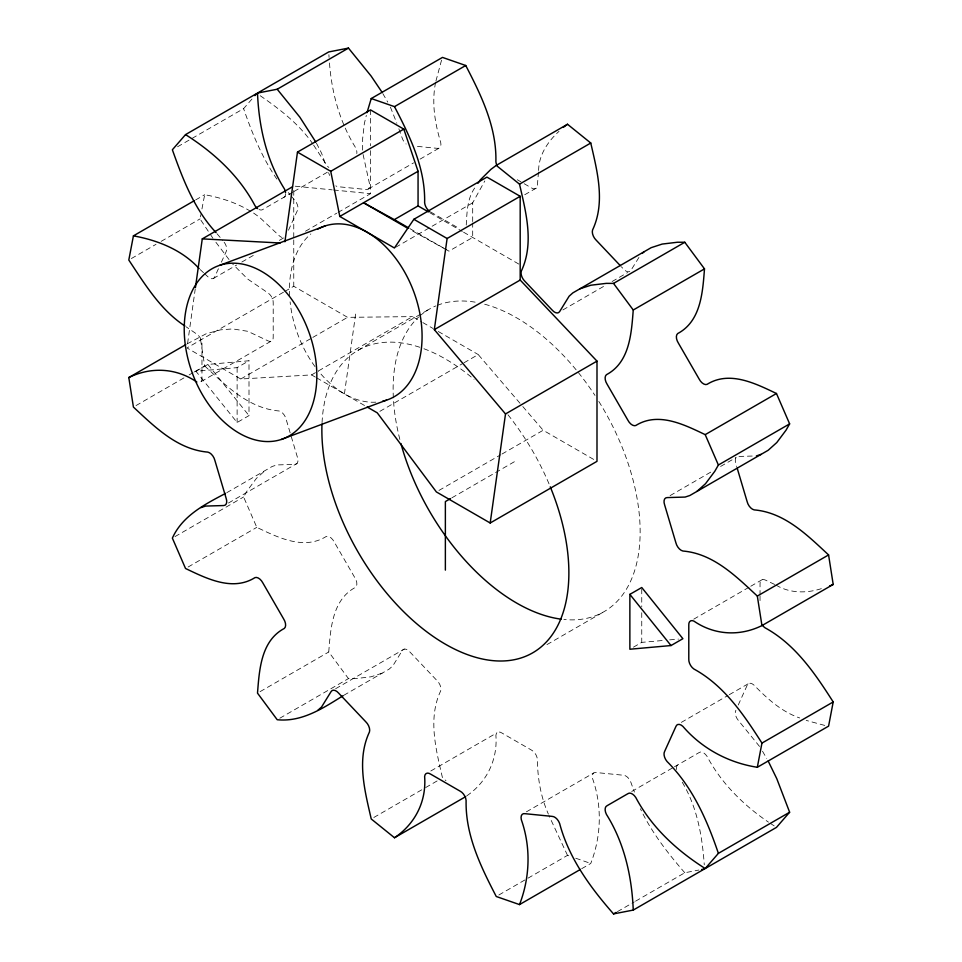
<?xml version="1.0" encoding="UTF-8"?>
<svg xmlns="http://www.w3.org/2000/svg" width="962" height="962" viewBox="0 0 962 962"><rect width="100%" height="100%" fill="white"/><g stroke="black" fill="none" stroke-linecap="round" stroke-linejoin="round"><path stroke-width="0.72" stroke-dasharray="4.81 3.61" d="M362.65 150.12L362.65 138.588L364.345 123.533L366.33 115.38M382.082 673.196L371.079 676.791L355.687 678.631L348.472 678.595L328.751 651.995C330.591 628.739 332.191 599.723 355.555 587.301A7.912 4.569 60 0 0 354.906 577.813L334.115 541.798A7.912 4.569 60 0 0 326.226 536.483C303.776 550.505 277.85 537.385 256.794 527.356L243.614 496.981L247.198 490.716L256.481 478.306L265.103 470.574M466.245 225.072C467.027 211.868 467.159 197.583 475.709 186.616M538.492 171.982L537.373 185.438A7.912 4.569 60 0 1 531.325 187.843L517.267 179.726M538.612 170.49C538.72 155.135 547.943 141.318 559.006 131.361M435.594 82.395C431.541 102.537 434.812 122.871 440.68 142.292A7.912 4.569 60 0 1 437.061 148.316L414.177 146.056M187.578 343.506L195.238 288.973M344.42 393.879L355.772 313.059M212.927 238.251L200.048 218.903L200.866 214.634M201.948 208.946L204.678 194.721C220.959 197.631 236.989 202.922 251.13 211.628M435.93 81.036L441.63 59.848M581.697 868.686L590.764 863.455C601.274 836.351 602.272 806.084 592.568 778.571A7.912 4.569 60 0 1 596.199 772.546L623.364 775.24A7.912 4.569 60 0 1 630.892 782.371L634.403 792.087M218.41 268.747L214.863 276.611A7.912 4.569 60 0 1 207.828 276.731L204.581 273.689M221.38 262.205L226.118 251.731A7.912 4.569 60 0 0 223.701 241.642M288.48 230.231L297.366 210.594A7.912 4.569 60 0 0 294.961 200.505L291.149 195.995M738.251 705.026L747.137 685.389A7.912 4.569 60 0 1 754.172 685.269C767.315 698.725 781.589 711.724 799.711 717.965M472.691 221.573L472.691 202.814L484.8 180.964M638.936 257.419L630.892 270.442A7.912 4.569 60 0 1 623.364 268.879L621.344 266.751M177.549 146.777L243.614 108.634L253.03 97.811M466.798 795.827C486.772 782.262 497.799 759.571 495.887 735.425A7.912 4.569 60 0 1 501.923 733.02L531.325 749.999A7.912 4.569 60 0 1 537.373 759.379C537.578 778.186 540.74 796.849 548.376 814.117M195.611 199.952L204.678 194.721M131.385 258.537L156 244.336M161.183 241.342L200.048 218.903M292.713 192.208L262.854 209.451A7.912 4.569 60 0 1 258.55 209.247M294.011 191.462L327.693 172.018M213.299 278.511L236.616 265.055M241.799 262.061L256.048 253.836M279.365 240.368L284.548 237.373M368.242 189.057L413.588 162.879M420.057 159.139L439.502 147.92M305.495 231.217L336.724 213.191M338.023 212.446L370.55 193.663L370.55 147.306M187.097 343.891L206.108 333.79L220.587 329.834L232.756 328.92L247.763 331.301L268.097 340.897A7.912 4.569 60 0 0 273.208 336.88L273.208 302.922A7.912 4.569 60 0 0 268.097 292.989L247.763 279.1L232.756 264.153M283.465 292.207L186.953 347.931L240.777 379.004L311.556 374.903L412.506 316.618L421.524 321.825M284.752 291.474L293.759 286.267L347.571 317.34L412.506 316.618M395.671 247.27L472.691 202.814M136.015 405.579L183.946 377.898M189.129 374.915L193.013 372.667M194.312 371.921L204.678 365.933L200.048 336.411M195.983 371.296L207.864 364.442L249.002 360.762L249.002 415.62L237.121 422.474L195.983 371.296L237.121 367.628L249.002 360.762M270.827 341.342L199.579 382.479A7.912 4.569 60 0 0 201.96 378.018L201.96 344.059A7.912 4.569 60 0 0 196.849 334.139L186.075 326.779M524.735 194.745L536.387 188.011M240.777 379.004L311.544 338.143M312.83 337.397L347.571 317.34M358.044 350.3L429.292 309.163M226.816 492.664L272.162 466.486L276.876 464.935L294.961 464.405A7.912 4.569 60 0 0 297.366 457.094L290.692 434.656M379.858 411.351L462.698 363.528M463.997 362.782L478.234 354.557L521.849 405.411M228.439 503.03L297.102 463.383M562.878 309.932L605.627 285.257M612.109 281.517L627.657 272.535M174.952 536.628L243.614 496.981M188.131 567.003L256.794 527.356M438.949 490.44L500.709 454.785M501.996 454.04L543.169 430.267L594.42 459.86M451.851 497.835L516.63 460.425M260.089 691.642L328.751 651.995M279.81 718.229L348.472 678.595M335.642 688.708L404.305 649.073M670.081 495.622L712.83 470.935M720.61 466.45L736.158 457.479M343.807 695.298L389.153 669.119L392.857 665.812L402.356 650.42A7.912 4.569 60 0 1 409.896 651.983L437.061 680.663A7.912 4.569 60 0 1 440.68 690.884C427.669 718.59 436.039 749.626 442.484 777.837L445.971 780.651M546.957 644.6L603.956 611.7M633.429 647.173L641.75 642.375L663.78 640.403M430.796 770.995L496.861 732.852M693.758 619.167L749.47 587M750.769 586.255L762.421 579.521M373.821 817.484L424.35 788.311M425.649 787.565L438.6 780.086M526.394 811.844L593.758 772.943M681.337 722.378L727.981 695.454M729.268 694.708L748.701 683.489M631.709 791.486L673.232 767.508M674.47 766.798L699.146 752.549A7.912 4.569 60 0 1 707.022 756.336C721.38 783.308 743.361 805.05 768.434 822.125M498.845 895.009L567.508 855.362L570.25 856.312M617.424 911.651L634.259 901.935M635.557 901.19L684.788 872.762L698.869 870.033M821.356 588.648C806.601 593.47 789.537 593.35 775.997 585.076M669.66 639.874L678.475 639.093M752.212 456.048L738.299 456.457A7.912 4.569 60 0 0 735.882 463.768L736.724 466.582M295.226 186.195L332.155 189.863M333.634 190.007L370.55 193.663M824.771 725.432L806.18 720.406M575.721 858.212L590.764 863.455M774.65 584.439L765.151 579.966A7.912 4.569 60 0 0 760.04 583.982L760.04 594.324M446.368 249.759L410.377 229.774M430.675 212.001L458.802 228.247M429.761 212.674L462.277 231.445M463.576 232.191L520.189 264.875M409.908 228.631L443.735 248.16M445.033 248.905L448.929 251.166L472.691 237.446L472.691 223.016M422.823 322.571L433.128 328.523M438.287 331.493L478.234 354.557M311.556 374.903L315.344 377.092M316.606 377.825L365.897 406.289M260.233 95.731C279.81 109.211 299.302 124.194 312.878 143.987M770.718 823.628L774.169 825.877M253.619 213.071L259.572 217.328L279.088 235.594A7.912 4.569 60 0 0 281.974 237.422M200.24 269.625L203.499 272.679M204.678 365.933C225.89 385.63 248.581 408.393 279.088 410.978A7.912 4.569 60 0 1 286.111 419.228L290.284 433.249M684.788 872.762C667.748 853.15 651.563 832.334 640.403 808.741M522.811 406.541L543.169 430.267M288.299 192.616L290.199 194.865M217.039 233.754L222.751 240.512M229.016 259.548L213.768 239.466M207.864 364.442L249.002 415.62M759.523 746.44L738.299 720.358A7.912 4.569 60 0 1 735.882 710.269M276.876 179.088C262.025 157.624 252.092 133.201 243.614 108.634M313.66 145.19L326.226 164.526A7.912 4.569 60 0 0 328.848 167.46M382.792 93.542L387.734 102.104M762.505 751.214L766.738 758.561M316.486 143.242L321.597 153.259L326.106 165.753M567.508 855.362L548.905 815.499M682.262 782.262C697.185 807.118 702.308 836.303 704.268 864.826M390.38 107.071L396.849 123.232M398.857 128.776L402.356 138.492A7.912 4.569 60 0 0 406.108 143.999M328.607 172.691L329.605 175.469M329.473 62.987C331.71 92.749 339.706 122.078 355.555 147.583A7.912 4.569 60 0 1 356.806 153.583M363.083 154.485L369.432 183.429A7.912 4.569 60 0 1 365.8 189.454L338.636 186.76A7.912 4.569 60 0 1 335.81 185.846M328.908 54.666L329.064 57.407M760.04 595.803L760.04 603.186M641.75 588.997L641.75 606.794M641.75 612.722L641.75 642.375M370.55 109.921L370.55 145.815M293.759 190.536L293.759 238.408M293.759 239.899L293.759 286.267M237.121 367.628L237.121 422.474M375.865 402.164A92.376 61.784 69.5 0 1 318.482 371.116M314.971 366.558A92.376 61.784 69.5 0 1 290.115 301.876M289.646 296.116A92.376 61.784 69.5 0 1 310.858 233.934M285.63 193.615A7.912 4.569 60 0 1 283.646 197.438M322.054 422.595A174.663 100.842 60 0 1 422.607 348.256M423.929 348.737A174.663 100.842 60 0 1 473.989 379.353M507.996 414.802A174.663 100.842 60 0 1 549.723 485.521M676.454 769.54A7.912 4.569 60 0 1 678.354 764.562M598.821 401.431A174.663 100.842 60 0 1 563.888 619.48M399.855 439.442A174.663 100.842 60 0 1 393.422 399.35M393.35 397.859A174.663 100.842 60 0 1 418.638 317.039M419.745 316.041A174.663 100.842 60 0 1 435.87 305.904M437.241 305.351A174.663 100.842 60 0 1 477.621 302.597M484.656 304.22A174.663 100.842 60 0 1 576.503 370.274M578.378 372.583A174.663 100.842 60 0 1 594.973 395.418"/><path stroke-width="1.44" d="M284.884 241.775L297.474 152.116L330.736 171.308L339.802 216.45L394.42 247.992L413.864 219.3L486.94 177.116L520.189 196.308L520.189 280.05L596.993 361.123L596.993 461.339L490.187 523.003L436.375 491.931L377.272 412.854L367.171 407.01M579.918 288.804L590.921 285.209L606.313 283.369L613.528 283.405L633.249 310.005C631.409 333.261 629.809 362.277 606.445 374.699A7.912 4.569 60 0 0 607.094 384.187L627.885 420.202A7.912 4.569 60 0 0 635.774 425.517C658.224 411.495 684.15 424.615 705.206 434.644L718.386 465.019L714.802 471.284L705.519 483.694L696.897 491.426M477.994 183.249L480.291 179.882L490.957 169.336L496.26 165.392L519.516 184.163C525.961 212.374 534.331 243.41 521.32 271.116A7.912 4.569 60 0 0 524.939 281.337L552.104 310.017A7.912 4.569 60 0 0 559.643 311.58L569.143 296.188L572.847 292.881L651.166 247.667L662.181 244.071L677.573 242.232L684.788 242.268L704.497 268.867C702.657 292.123 701.057 321.14 677.693 333.561A7.912 4.569 60 0 0 678.354 343.049L699.146 379.064A7.912 4.569 60 0 0 707.022 384.379C729.473 370.346 755.398 383.477 776.466 393.506L789.634 423.881L786.062 430.146L776.779 442.556L768.157 450.288L689.838 495.514L685.124 497.065L667.039 497.594A7.912 4.569 60 0 0 664.634 504.906L675.889 542.772A7.912 4.569 60 0 0 682.912 551.022C713.419 553.607 736.11 576.37 757.322 596.067L761.952 625.589C739.694 636.543 714.513 635.209 693.903 621.103A7.912 4.569 60 0 0 688.792 625.12L688.792 659.078A7.912 4.569 60 0 0 693.903 669.011C724.158 685.545 743.866 714.778 761.952 743.097L757.322 767.279C728.607 762.83 701.899 748.568 682.912 726.406A7.912 4.569 60 0 0 675.889 726.526L664.634 751.406A7.912 4.569 60 0 0 667.039 761.495C692.424 786.736 707.082 819.973 718.386 853.366L705.206 868.53C676.935 850.636 651.587 827.356 635.774 797.474A7.912 4.569 60 0 0 627.885 793.686L607.094 805.699A7.912 4.569 60 0 0 606.445 814.417C624.41 843.049 631.89 876.647 633.249 910.076L613.528 913.9C590.259 887.421 568.807 858.104 559.643 823.508A7.912 4.569 60 0 0 552.104 816.377L524.939 813.684A7.912 4.569 60 0 0 521.32 819.708C531.024 847.221 530.014 877.488 519.516 904.593L496.26 896.5C480.772 866.678 465.307 834.992 466.113 800.516A7.912 4.569 60 0 0 460.077 791.137L430.675 774.157A7.912 4.569 60 0 0 424.627 776.562C426.539 801.466 415.103 823.941 394.492 837.746L371.236 818.975C364.79 790.764 356.409 759.727 369.432 732.022A7.912 4.569 60 0 0 365.8 721.813L338.636 693.121A7.912 4.569 60 0 0 331.108 691.558L321.597 706.95L317.893 710.257M195.442 287.506L202.273 238.877L292.46 186.796M490.187 523.003L505.507 413.949L434.319 329.629L447.114 238.504L520.189 196.308M194.312 200.697L133.417 235.858L128.8 260.041C144.709 283.91 160.353 309.944 184.884 325.962M762.421 625.168A7.912 4.569 60 0 0 765.151 627.861C795.406 644.408 815.127 673.64 833.2 701.959L828.583 726.142L757.322 767.279M367.003 112.662L371.236 98.545L442.484 57.407L465.74 65.5C481.228 95.322 496.693 127.008 495.887 161.484A7.912 4.569 60 0 0 496.861 165.199M254.906 95.647L256.794 93.47L185.534 134.608L172.366 149.771C182.84 179.16 194.384 209.512 216.089 232.624M768.157 761.002L776.779 778.691L789.634 812.229L776.466 827.392L705.206 868.53M642.255 253.391L644.107 251.743M563.275 127.405L567.508 124.254L590.764 143.025C597.21 171.236 605.591 202.273 592.568 229.978A7.912 4.569 60 0 0 596.199 240.187L620.346 265.692M285.546 192.46A7.912 4.569 60 0 0 284.307 188.72C266.342 160.089 258.862 126.491 257.503 93.061L328.751 51.924L348.472 48.1L371.079 75.998L382.082 92.316M257.503 93.061L277.212 89.238L348.472 48.1M297.474 152.116L370.55 109.921L403.812 129.112L418.061 171.272L418.061 205.916L394.312 219.625L363.552 202.741L407.768 228.271M371.236 98.545L394.492 106.638L465.74 65.5M330.736 171.308L403.812 129.112M339.802 216.45L418.061 171.272M200.914 507.623L205.615 506.072L223.701 505.543A7.912 4.569 60 0 0 226.118 498.232L214.863 460.365A7.912 4.569 60 0 0 207.828 452.116C177.321 449.531 154.629 426.767 133.417 407.07L128.8 377.549L185.798 344.637M496.26 165.392L567.508 124.254M519.516 184.163L590.764 143.025M434.319 329.629L520.189 280.05M225.517 493.422C204.858 504.328 182.479 515.668 172.366 538.119L185.534 568.494C206.602 578.523 232.527 591.654 254.978 577.621A7.912 4.569 60 0 1 262.854 582.936L283.646 618.951A7.912 4.569 60 0 1 284.307 628.439C260.942 640.86 259.343 669.877 257.503 693.133L277.212 719.732C302.02 722.246 323.172 708.128 343.218 695.634M613.528 283.405L684.788 242.268M633.249 310.005L704.497 268.867M505.507 413.949L596.993 361.123M450.553 498.581L445.37 501.575L445.37 570.129M705.206 434.644L776.466 393.506M718.386 465.019L789.634 423.881M629.869 594.372L641.75 587.517L682.888 638.696L671.007 645.55L629.869 649.23L629.869 594.372L671.007 645.55M757.322 596.067L828.583 554.93C807.371 535.233 784.679 512.469 754.172 509.884A7.912 4.569 60 0 1 747.137 501.635L737.132 467.977M394.492 837.746L465.74 796.608M761.952 625.589L833.2 584.451L828.583 554.93M761.952 743.097L833.2 701.959M519.516 904.593L580.399 869.432M613.528 913.9L616.125 912.409M718.386 853.366L789.634 812.229M633.249 910.076L704.497 868.939L701.683 869.48M128.8 377.549C151.058 366.606 176.238 367.929 196.849 382.034M829.569 586.026L833.2 584.451M219.757 265.308L325.012 225.974M281.277 439.466A92.376 61.784 69.5 0 0 286.003 292.135A92.376 61.784 69.5 0 0 184.283 325.541A92.376 61.784 69.5 0 0 281.277 439.466L386.532 400.132M756.385 455.928L761.086 454.377M202.273 238.877L280.183 243.001M133.417 235.858C157.756 240.235 182.203 249.964 199.158 268.614M418.061 205.916L428.463 211.917M413.864 219.3L447.114 238.504M394.312 219.625L408.609 227.886M185.534 134.608C213.804 152.501 239.165 175.781 254.978 205.664A7.912 4.569 60 0 0 257.588 208.598M277.212 89.238L299.819 117.136L315.776 142.015M394.492 106.638C409.98 136.46 425.432 168.146 424.627 202.621A7.912 4.569 60 0 0 429.701 211.448M317.604 229.233A92.376 61.784 69.5 0 1 413.468 290.933A92.376 61.784 69.5 0 1 382.623 401.214M550.252 486.82A174.663 100.842 60 0 1 476.683 657.599A174.663 100.842 60 0 1 321.981 424.11M561.171 619.167A174.663 100.842 60 0 1 400.938 443.59"/></g></svg>
